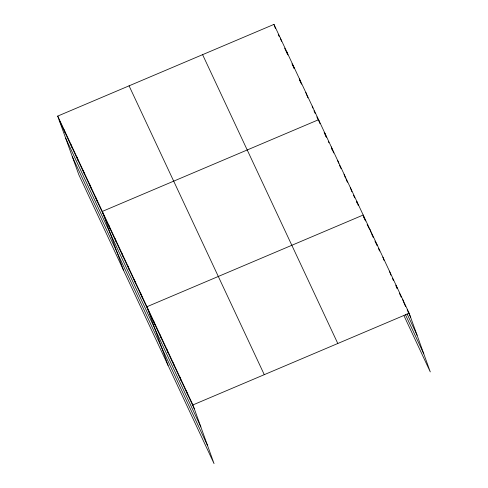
<?xml version="1.0" encoding="UTF-8"?>
<svg xmlns="http://www.w3.org/2000/svg" width="488" height="488" viewBox="0 0 488 488"><rect width="100%" height="100%" fill="white"/><g stroke="black" fill="none" stroke-linecap="round" stroke-linejoin="round"><path stroke-width="0.73" d="M57.718 116.095L192.919 404.93L214.043 463.6L78.836 174.771L57.718 116.095L273.957 24.4L409.164 313.229L430.282 371.905L404.015 315.785M192.919 404.93L409.164 313.229M278.258 34.508L279.215 36.551M284.632 48.123L287.499 54.253M291.964 63.782L294.191 68.552M299.29 79.44L300.565 82.167M300.889 82.844L301.523 84.211M307.263 96.465L307.897 97.826M313.955 110.758L315.23 113.484M316.822 116.888L318.731 120.969M324.148 132.547L326.063 136.628M328.296 141.398L328.93 142.758M331.48 148.206L332.755 150.926L331.321 146.949M333.072 151.609L333.713 152.97M339.447 165.225L341.039 168.628M346.138 179.523L347.413 182.244M353.471 195.182L354.745 197.902M356.338 201.306L357.295 203.35M363.67 216.965L365.561 221.015M367.129 224.352L369.001 228.36M371.502 233.703L373.381 237.717M374.943 241.054L376.821 245.061M378.383 248.404L379.634 251.076M392.456 278.465L393.395 280.466M395.896 285.815L397.147 288.487M399.337 293.16L401.215 297.168M404.339 303.853L405.589 306.525M407.157 309.862L410.597 317.212M407.084 313.882L417.094 335.262M405.339 314.443L423.785 353.855M202.599 54.662L337.8 343.491M129.076 85.839L264.276 374.668M59.152 120.078L194.352 408.907M65.648 138.128L200.849 426.957M72.34 156.721L207.546 445.55M402.594 299.199L404.027 303.182M396.024 285.175L397.22 288.487M389.461 271.145L390.894 275.122M382.891 257.115L384.087 260.433M376.327 243.085L377.279 245.739M369.758 229.055L370.953 232.373M364.627 219.008L363.194 215.025L146.949 306.726L168.073 365.396M356.82 201.41L358.253 205.393M350.445 187.795L351.879 191.778M344.07 174.179L345.504 178.163M337.696 160.564L338.654 163.218M324.947 133.328L326.38 137.311M320.006 123.696L318.572 119.712L102.334 211.414L123.458 270.084M312.198 106.097L312.918 108.086M305.83 92.482L307.019 95.8M299.455 78.867L300.645 82.185M293.081 65.252L294.276 68.564M286.706 51.63L287.902 54.949M280.332 38.015L281.527 41.334M273.957 24.4L275.391 28.383M186.355 390.9L187.788 394.877M179.785 376.87L181.219 380.853M173.216 362.84L174.649 366.824M166.652 348.81L168.085 352.793M160.082 334.78L161.516 338.764M153.519 320.756L154.952 324.733M140.575 293.111L142.008 297.088M134.2 279.49L135.633 283.473M127.826 265.875L129.259 269.858M121.457 252.259L122.891 256.243M115.083 238.644L116.516 242.627M108.708 225.029L110.142 229.006M95.959 197.792L97.393 201.776M89.585 184.177L91.018 188.161M83.21 170.562L84.644 174.545M76.836 156.947L78.269 160.93M70.461 143.332L71.895 147.309M64.087 129.716L65.52 133.694"/></g></svg>
